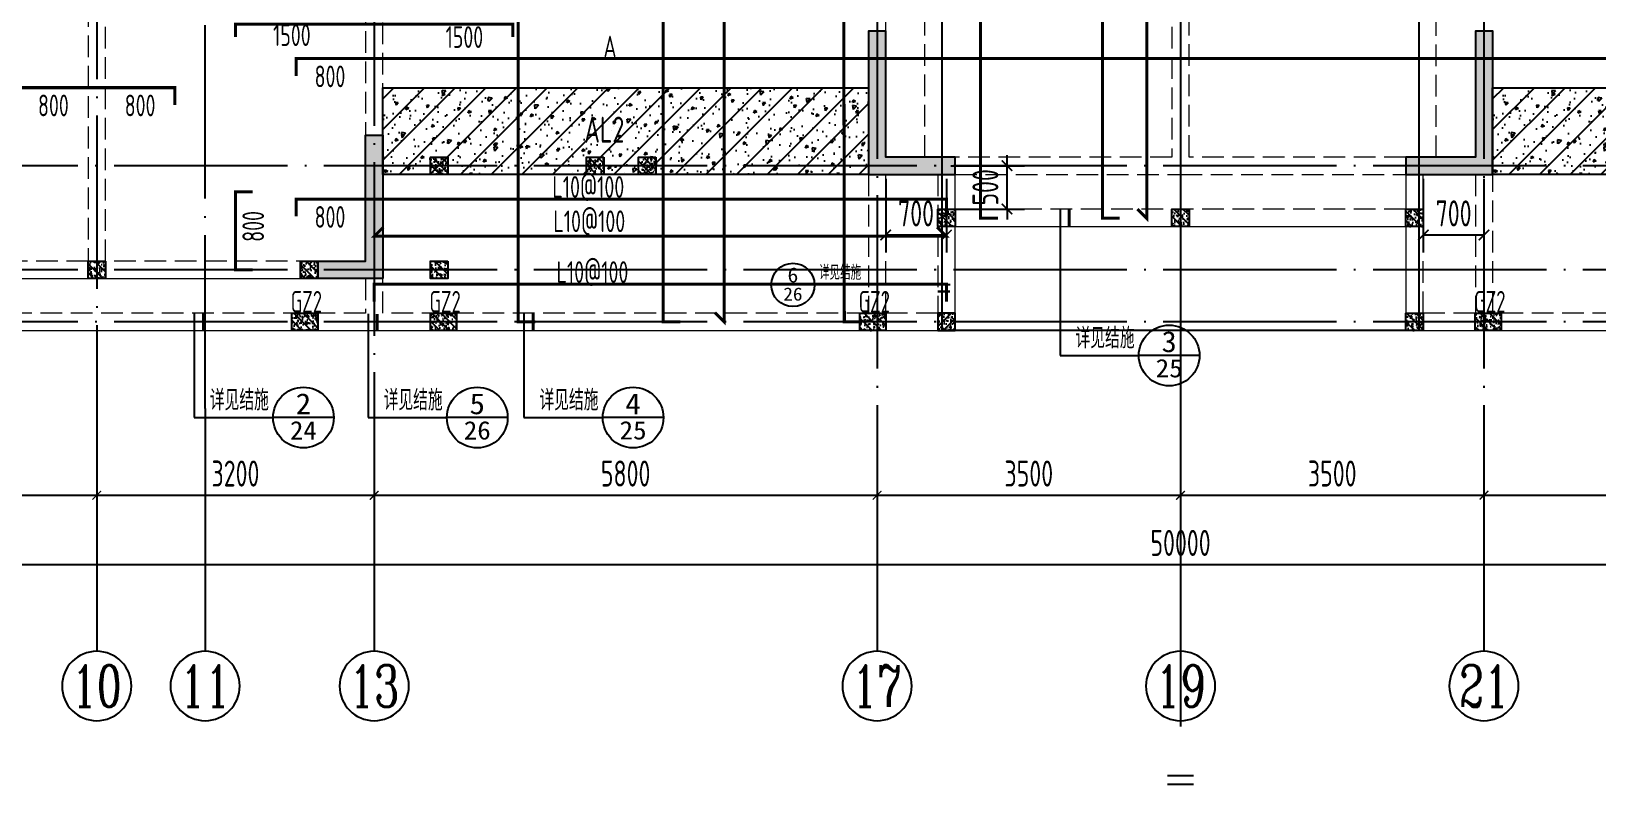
# Model space of a CAD drawing. Extents: x -1058961 to 23600, y -449123 to 2751847.
# Drawn here: x -319661 to -301606, y -330391 to -321507 of the extents above; entities that cross this region are included whole.
import ezdxf
from ezdxf.enums import TextEntityAlignment as Align

# ---------------------------------------------------------------- set-up
doc = ezdxf.new("R2010")
doc.units = 0
doc.header["$LTSCALE"] = 1000
for name, pattern in [('CENTER', [8, 5, -1, 1, -1]), ('DASH', [0.35, 0.25, -0.1]), ('DOTE', [2.42, 2, -0.2, 0.02, -0.2])]:
    doc.linetypes.add(name, pattern=pattern)
doc.layers.get('0').update_dxf_attribs({"linetype": 'CONTINUOUS'})
doc.layers.get('DEFPOINTS').update_dxf_attribs({"linetype": 'CONTINUOUS'})
for name, color, linetype in [('A-AXIS', 1, 'CONTINUOUS'), ('A-DOTE', 10, 'DOTE'), ('AXIS_NUM', 7, 'CONTINUOUS'), ('BEAM', 4, 'DASH'), ('DIM_IDEN', 67, 'CONTINUOUS'), ('PUB_TEXT', 2, 'CONTINUOUS'), ('ROOF', 183, 'CONTINUOUS'), ('S-B板配筋', 6, 'CONTINUOUS'), ('S-B板配筋号', 7, 'CONTINUOUS'), ('S-L主梁线', 4, 'DASH'), ('S-Q墙填充', 252, 'CONTINUOUS'), ('S-Q墙实线', 6, 'CONTINUOUS'), ('S-Q墙标注', 3, 'CONTINUOUS'), ('S-Y一般标注', 3, 'CONTINUOUS'), ('S-构造柱', 212, 'CONTINUOUS'), ('S-构造柱编号', 130, 'CONTINUOUS'), ('TEXT', 2, 'CONTINUOUS'), ('THIN', 7, 'CONTINUOUS'), ('水平筋标注', 7, 'CONTINUOUS')]:
    doc.layers.add(name, color=color, linetype=linetype)
doc.layers.add('配箍校核', color=34, linetype='CONTINUOUS', plot=False)
doc.styles.add('_TCH_AXIS', font='COMPLEX', dxfattribs={"bigfont": 'GBCBIG'})
doc.styles.add('_TCH_LABEL', font='simhei.ttf')
doc.styles.add('TSSD_Axis', font='complex.shx', dxfattribs={"width": 0.7, "bigfont": 'hztxt.shx'})
doc.styles.add('TSSD_DIMENSION', font='Tssdeng.shx', dxfattribs={"width": 0.7, "bigfont": 'tssdchn.shx'})
doc.styles.add('TSSD_REIN', font='tssdeng.shx', dxfattribs={"width": 0.7, "height": 300, "bigfont": 'tssdchn.shx'})
doc.styles.add('结构文字', font='zstxt.shx', dxfattribs={"width": 0.7, "bigfont": 'zshz.shx'})
doc.dimstyles.new('STRUCK', dxfattribs={"dimtxt": 400, "dimasz": 121, "dimexe": 200, "dimexo": 150, "dimgap": 115, "dimtad": 1, "dimdec": 0, "dimdsep": 46, "dimtxsty": '结构文字', "dimblk": 'ARCHTICK', "dimcen": 400, "dimclrd": 3, "dimclre": 3, "dimclrt": 7, "dimadec": 0, "dimazin": 0, "dimtfac": 1, "dimtdec": 0, "dimtix": 1, "dimtmove": 2, "dimatfit": 3, "dimldrblk": '_DIMX', "dimfxl": 0, "dimtolj": 1, "dimtzin": 0, "dimarcsym": 0})
doc.dimstyles.new('TSSD_100_100', dxfattribs={"dimtxt": 300, "dimasz": 100, "dimexe": 100, "dimexo": 250, "dimgap": 100, "dimtad": 1, "dimdec": 0, "dimzin": 0, "dimdsep": 46, "dimtxsty": 'TSSD_DIMENSION', "dimblk": 'ARCHTICK', "dimcen": 0, "dimdle": 100, "dimclrt": 7, "dimadec": 0, "dimazin": 0, "dimtfac": 1, "dimtdec": 0, "dimtix": 1, "dimtmove": 2, "dimatfit": 3, "dimldrblk": 'ARCHTICK', "dimfxl": 0, "dimtolj": 1, "dimtzin": 0, "dimarcsym": 0})

# ---------------------------------------------------------------- blocks, each defined once
blk = doc.blocks.new('_ArchTick')
at = {"color": 0, "linetype": 'ByBlock', "const_width": 0.15}
blk.add_lwpolyline([(-0.5, -0.5), (0.5, 0.5)], dxfattribs=at)
blk = doc.blocks.new('*D1100')
at = {"layer": 'DEFPOINTS', "color": 0}
for p in [(17100, 3600), (20300, 3600), (20300, 2600)]:
    blk.add_point(p, dxfattribs=at)
at = {"layer": 'S-Y一般标注', "color": 0, "lineweight": -2}
for p, q in [((17100, 3350), (17100, 2500)), ((20300, 3350), (20300, 2500)), ((17000, 2600), (20400, 2600))]:
    blk.add_line(p, q, dxfattribs=at)
at = {"layer": 'S-Y一般标注', "color": 0, "lineweight": -2, "xscale": 100, "yscale": 100, "zscale": 100, "rotation": 180}
blk.add_blockref('_ArchTick', (17100, 2600), dxfattribs=at)
at = {"layer": 'S-Y一般标注', "color": 0, "lineweight": -2, "xscale": 100, "yscale": 100, "zscale": 100}
blk.add_blockref('_ArchTick', (20300, 2600), dxfattribs=at)
at = {"layer": 'S-Y一般标注', "color": 7, "insert": (18700, 2850), "char_height": 300, "attachment_point": 5, "style": 'TSSD_DIMENSION'}
blk.add_mtext('\\A1;3200', dxfattribs=at)
blk = doc.blocks.new('ts_axno')
at = {"color": 0, "linetype": 'ByBlock', "lineweight": -2}
blk.add_circle((0, 0), 0.5, dxfattribs=at)
at = {"color": 0, "linetype": 'ByBlock', "lineweight": -2, "style": 'TSSD_Axis', "width": 0.7}
blk.add_attdef('A', text='', height=0.6, dxfattribs=at).set_placement((0, 0), align=Align.MIDDLE_CENTER)
blk = doc.blocks.new('*D1101')
at = {"layer": 'DEFPOINTS', "color": 0}
for p in [(20300, 3600), (26100, 3600), (26100, 2600)]:
    blk.add_point(p, dxfattribs=at)
at = {"layer": 'S-Y一般标注', "color": 0, "lineweight": -2}
for p, q in [((20300, 3350), (20300, 2500)), ((26100, 3350), (26100, 2500)), ((20200, 2600), (26200, 2600))]:
    blk.add_line(p, q, dxfattribs=at)
at = {"layer": 'S-Y一般标注', "color": 0, "lineweight": -2, "xscale": 100, "yscale": 100, "zscale": 100, "rotation": 180}
blk.add_blockref('_ArchTick', (20300, 2600), dxfattribs=at)
at = {"layer": 'S-Y一般标注', "color": 0, "lineweight": -2, "xscale": 100, "yscale": 100, "zscale": 100}
blk.add_blockref('_ArchTick', (26100, 2600), dxfattribs=at)
at = {"layer": 'S-Y一般标注', "color": 7, "insert": (23200, 2850), "char_height": 300, "attachment_point": 5, "style": 'TSSD_DIMENSION'}
blk.add_mtext('\\A1;5800', dxfattribs=at)
blk = doc.blocks.new('*D1102')
at = {"layer": 'DEFPOINTS', "color": 0}
for p in [(26100, 3600), (29600, 3600), (29600, 2600)]:
    blk.add_point(p, dxfattribs=at)
at = {"layer": 'S-Y一般标注', "color": 0, "lineweight": -2}
for p, q in [((26100, 3350), (26100, 2500)), ((29600, 3350), (29600, 2500)), ((26000, 2600), (29700, 2600))]:
    blk.add_line(p, q, dxfattribs=at)
at = {"layer": 'S-Y一般标注', "color": 0, "lineweight": -2, "xscale": 100, "yscale": 100, "zscale": 100, "rotation": 180}
blk.add_blockref('_ArchTick', (26100, 2600), dxfattribs=at)
at = {"layer": 'S-Y一般标注', "color": 0, "lineweight": -2, "xscale": 100, "yscale": 100, "zscale": 100}
blk.add_blockref('_ArchTick', (29600, 2600), dxfattribs=at)
at = {"layer": 'S-Y一般标注', "color": 7, "insert": (27850, 2850), "char_height": 300, "attachment_point": 5, "style": 'TSSD_DIMENSION'}
blk.add_mtext('\\A1;3500', dxfattribs=at)
blk = doc.blocks.new('*D1103')
at = {"layer": 'DEFPOINTS', "color": 0}
for p in [(33100, 3600), (38900, 3600), (38900, 2600)]:
    blk.add_point(p, dxfattribs=at)
at = {"layer": 'S-Y一般标注', "color": 0, "lineweight": -2}
for p, q in [((33100, 3350), (33100, 2500)), ((38900, 3350), (38900, 2500)), ((33000, 2600), (39000, 2600))]:
    blk.add_line(p, q, dxfattribs=at)
at = {"layer": 'S-Y一般标注', "color": 0, "lineweight": -2, "xscale": 100, "yscale": 100, "zscale": 100, "rotation": 180}
blk.add_blockref('_ArchTick', (33100, 2600), dxfattribs=at)
at = {"layer": 'S-Y一般标注', "color": 0, "lineweight": -2, "xscale": 100, "yscale": 100, "zscale": 100}
blk.add_blockref('_ArchTick', (38900, 2600), dxfattribs=at)
at = {"layer": 'S-Y一般标注', "color": 7, "insert": (36000, 2850), "char_height": 300, "attachment_point": 5, "style": 'TSSD_DIMENSION'}
blk.add_mtext('\\A1;5800', dxfattribs=at)
blk = doc.blocks.new('*D1107')
at = {"layer": 'DEFPOINTS', "color": 0}
for p in [(4600, 3600), (54600, 3600), (54600, 1800)]:
    blk.add_point(p, dxfattribs=at)
at = {"layer": 'S-Y一般标注', "color": 0, "lineweight": -2}
for p, q in [((4600, 3350), (4600, 1700)), ((54600, 3350), (54600, 1700)), ((4500, 1800), (54700, 1800))]:
    blk.add_line(p, q, dxfattribs=at)
at = {"layer": 'S-Y一般标注', "color": 0, "lineweight": -2, "xscale": 100, "yscale": 100, "zscale": 100, "rotation": 180}
blk.add_blockref('_ArchTick', (4600, 1800), dxfattribs=at)
at = {"layer": 'S-Y一般标注', "color": 0, "lineweight": -2, "xscale": 100, "yscale": 100, "zscale": 100}
blk.add_blockref('_ArchTick', (54600, 1800), dxfattribs=at)
at = {"layer": 'S-Y一般标注', "color": 7, "insert": (29600, 2050), "char_height": 300, "attachment_point": 5, "style": 'TSSD_DIMENSION'}
blk.add_mtext('\\A1;50000', dxfattribs=at)
blk = doc.blocks.new('*D1108')
at = {"layer": 'DEFPOINTS', "color": 0}
for p in [(13900, 3600), (17100, 3600), (17100, 2600)]:
    blk.add_point(p, dxfattribs=at)
at = {"layer": 'S-Y一般标注', "color": 0, "lineweight": -2}
for p, q in [((13900, 3350), (13900, 2500)), ((17100, 3350), (17100, 2500)), ((13800, 2600), (17200, 2600))]:
    blk.add_line(p, q, dxfattribs=at)
at = {"layer": 'S-Y一般标注', "color": 0, "lineweight": -2, "xscale": 100, "yscale": 100, "zscale": 100, "rotation": 180}
blk.add_blockref('_ArchTick', (13900, 2600), dxfattribs=at)
at = {"layer": 'S-Y一般标注', "color": 0, "lineweight": -2, "xscale": 100, "yscale": 100, "zscale": 100}
blk.add_blockref('_ArchTick', (17100, 2600), dxfattribs=at)
at = {"layer": 'S-Y一般标注', "color": 7, "insert": (15500, 2850), "char_height": 300, "attachment_point": 5, "style": 'TSSD_DIMENSION'}
blk.add_mtext('\\A1;3200', dxfattribs=at)
blk = doc.blocks.new('*D1110')
at = {"layer": 'DEFPOINTS', "color": 0}
for p in [(29600, 3600), (33100, 3600), (33100, 2600)]:
    blk.add_point(p, dxfattribs=at)
at = {"layer": 'S-Y一般标注', "color": 0, "lineweight": -2}
for p, q in [((29600, 3350), (29600, 2500)), ((33100, 3350), (33100, 2500)), ((29500, 2600), (33200, 2600))]:
    blk.add_line(p, q, dxfattribs=at)
at = {"layer": 'S-Y一般标注', "color": 0, "lineweight": -2, "xscale": 100, "yscale": 100, "zscale": 100, "rotation": 180}
blk.add_blockref('_ArchTick', (29600, 2600), dxfattribs=at)
at = {"layer": 'S-Y一般标注', "color": 0, "lineweight": -2, "xscale": 100, "yscale": 100, "zscale": 100}
blk.add_blockref('_ArchTick', (33100, 2600), dxfattribs=at)
at = {"layer": 'S-Y一般标注', "color": 7, "insert": (31350, 2850), "char_height": 300, "attachment_point": 5, "style": 'TSSD_DIMENSION'}
blk.add_mtext('\\A1;3500', dxfattribs=at)
blk = doc.blocks.new('20210807.15312078')
at = {"layer": 'S-Q墙填充'}
h = blk.add_hatch(color=252, dxfattribs=at)
h.dxf.hatch_style = 1
h.paths.add_polyline_path([(82416, 58640), (83316, 58640), (83416, 58640), (83416, 58840), (83316, 58840), (82616, 58840), (82616, 60290), (82416, 60290)])
h = blk.add_hatch(color=252, dxfattribs=at)
h.dxf.hatch_style = 1
h.paths.add_polyline_path([(88716, 58840), (88616, 58840), (88616, 58640), (88716, 58640), (89616, 58640), (89616, 60290), (89416, 60290), (89416, 58840)])
h = blk.add_hatch(color=252, dxfattribs=at)
h.dxf.hatch_style = 1
h.paths.add_polyline_path([(76816, 57440), (76066, 57440), (76066, 57640), (76616, 57640), (76616, 58740), (76616, 59090), (76816, 59090), (76816, 58740)])
at = {"layer": 'S-L主梁线', "linetype": 'DASH', "lineweight": 18}
for p, q in [((82616, 60290), (82616, 63140)), ((85916, 63140), (85916, 58840)), ((86116, 58840), (86116, 63140)), ((73416, 61640), (73416, 57640)), ((73616, 57640), (73616, 61640)), ((76616, 60640), (76616, 59090)), ((76816, 59090), (76816, 60640)), ((85916, 58840), (83416, 58840)), ((88616, 58840), (86116, 58840)), ((82416, 58640), (82416, 57040)), ((82616, 57040), (82616, 58640)), ((83216, 58640), (83216, 57040)), ((83416, 58640), (86016, 58640)), ((86016, 58640), (88616, 58640)), ((88816, 57040), (88816, 58640)), ((89416, 58640), (89416, 57040)), ((89616, 57040), (89616, 58640)), ((88616, 58240), (83416, 58240)), ((73416, 57640), (70966, 57640)), ((76066, 57640), (73616, 57640)), ((76616, 57440), (76616, 57040)), ((76816, 57040), (76816, 57440)), ((76616, 57040), (70416, 57040)), ((82416, 57040), (76816, 57040)), ((83216, 57040), (82616, 57040)), ((89416, 57040), (88816, 57040)), ((95216, 57040), (89616, 57040))]:
    blk.add_line(p, q, dxfattribs=at)
at = {"layer": 'S-L主梁线', "linetype": 'ByBlock', "lineweight": 18}
for p, q in [((83416, 56840), (83416, 58640)), ((88616, 58640), (88616, 56840)), ((83416, 58040), (88616, 58040)), ((70966, 57440), (73516, 57440)), ((73516, 57440), (76066, 57440)), ((64516, 56840), (82516, 56840)), ((82516, 56840), (83416, 56840)), ((88616, 56840), (89516, 56840)), ((89516, 56840), (107516, 56840))]:
    blk.add_line(p, q, dxfattribs=at)
at = {"layer": 'S-L主梁线', "linetype": 'DASH', "lineweight": 18}
for points in [[(83066, 58840), (83066, 63140)], [(83266, 58840), (83266, 63140)], [(88766, 58839), (88766, 63139)], [(88966, 58839), (88966, 63139)]]:
    blk.add_lwpolyline(points, dxfattribs=at)
at = {"layer": 'S-Q墙实线'}
for points in [[(82416, 58640), (83316, 58640), (83416, 58640), (83416, 58840), (83316, 58840), (82616, 58840), (82616, 60290), (82416, 60290)], [(88716, 58840), (88616, 58840), (88616, 58640), (88716, 58640), (89616, 58640), (89616, 60290), (89416, 60290), (89416, 58840)], [(76816, 57440), (76066, 57440), (76066, 57640), (76616, 57640), (76616, 58740), (76616, 59090), (76816, 59090), (76816, 58740)]]:
    blk.add_lwpolyline(points, close=True, dxfattribs=at)
blk = doc.blocks.new('20210730.02141516')
at = {"layer": 'S-构造柱'}
h = blk.add_hatch(dxfattribs=at)
h.set_pattern_fill('ARMORED', color=256, scale=15, angle=-90, style=0)
h.set_pattern_definition([(320, (-154189.41, 3278673.45), (-9.4128202, -107.5890274), [11.25, -123.75]), (265, (-154189.41, 3278673.45), (112.82882, 20.8127), [9, -99]), (10.4514, (-154190.19, 3278664.49), (103.4159313, -86.7764073), [9.5610285, -105.1713168]), (316.1842, (-154159.41, 3278673.45), (-24.827852, -160.0861573), [16.875, -185.625]), (6.6356, (-154161.48, 3278660.11), (146.117681, -140.199406), [14.341543, -157.75695]), (261.1842, (-154159.41, 3278673.45), (146.11779, -140.199292), [13.5, -148.5]), (291, (-154166.91, 3278658.45), (-60.3928336, -89.5360578), [11.25, -123.75]), (236, (-154166.91, 3278658.45), (108.7725068, -36.4972998), [9, -99]), (341.4514, (-154171.94, 3278650.99), (48.3795745, -126.0333943), [9.5610285, -105.1713168]), (307.5, (-154189.41, 3278673.454), (49.93407807, -1.8239783), [0, -97.8, 0, -100.5, 0, -99.375]), (277.5, (-154189.41, 3278673.454), (59.1617568, -39.4604306), [0, -57.3, 0, -95.55, 0, -37.875]), (237.5, (-154189.41, 3278706.904), (-3.38323076, -80.07336543), [0, -37.5, 0, -117, 0, -155.25]), (227.5, (-154189.41, 3278721.904), (15.0157473, -87.4779254), [0, -48.75, 0, -77.7, 0, -110.25]), (315, (-154189.41, 3278673.454), (53.0330086, 53.0330086), [])])
h.paths.add_polyline_path([(200, 200), (200, 0), (0, 0), (0, 200)])
blk.add_lwpolyline([(200, 200), (200, 0), (0, 0), (0, 200)], close=True, dxfattribs=at)
blk = doc.blocks.new('20210809.18224761')
at = {"layer": 'S-构造柱'}
h = blk.add_hatch(dxfattribs=at)
h.set_pattern_fill('ARMORED', color=256, scale=15, angle=-90, style=0)
h.set_pattern_definition([(320, (-154189.41, 3278673.45), (-9.4128202, -107.5890274), [11.25, -123.75]), (265, (-154189.41, 3278673.45), (112.82882, 20.8127), [9, -99]), (10.4514, (-154190.19, 3278664.49), (103.4159313, -86.7764073), [9.5610285, -105.1713168]), (316.1842, (-154159.41, 3278673.45), (-24.827852, -160.0861573), [16.875, -185.625]), (6.6356, (-154161.48, 3278660.11), (146.117681, -140.199406), [14.341543, -157.75695]), (261.1842, (-154159.41, 3278673.45), (146.11779, -140.199292), [13.5, -148.5]), (291, (-154166.91, 3278658.45), (-60.3928336, -89.5360578), [11.25, -123.75]), (236, (-154166.91, 3278658.45), (108.7725068, -36.4972998), [9, -99]), (341.4514, (-154171.94, 3278650.99), (48.3795745, -126.0333943), [9.5610285, -105.1713168]), (307.5, (-154189.41, 3278673.454), (49.93407807, -1.8239783), [0, -97.8, 0, -100.5, 0, -99.375]), (277.5, (-154189.41, 3278673.454), (59.1617568, -39.4604306), [0, -57.3, 0, -95.55, 0, -37.875]), (237.5, (-154189.41, 3278706.904), (-3.38323076, -80.07336543), [0, -37.5, 0, -117, 0, -155.25]), (227.5, (-154189.41, 3278721.904), (15.0157473, -87.4779254), [0, -48.75, 0, -77.7, 0, -110.25]), (315, (-154189.41, 3278673.454), (53.0330086, 53.0330086), [])])
h.paths.add_polyline_path([(300, 200), (300, 0), (0, 0), (0, 200)])
blk.add_lwpolyline([(300, 200), (300, 0), (0, 0), (0, 200)], close=True, dxfattribs=at)
blk = doc.blocks.new('20210809.18235135')
at = {"layer": '配箍校核'}
blk.add_blockref('20210809.18224761', (12, 0), dxfattribs=at)
at = {"layer": 'S-构造柱编号', "color": 2, "linetype": 'ByBlock', "style": 'TSSD_REIN', "width": 0.65}
blk.add_text('GZ2', height=250, dxfattribs=at).set_placement((0, 206, 0))
blk = doc.blocks.new('*D2724')
at = {"layer": 'DEFPOINTS', "color": 0}
for p in [(-186959, 202189), (-186259, 202189), (-186959, 201389)]:
    blk.add_point(p, dxfattribs=at)
at = {"layer": 'S-Q墙标注', "color": 3, "lineweight": -2}
for p, q in [((-186959, 202039), (-186959, 201189)), ((-186259, 202039), (-186259, 201189)), ((-186259, 201389), (-186959, 201389))]:
    blk.add_line(p, q, dxfattribs=at)
at = {"layer": 'S-Q墙标注', "color": 3, "lineweight": -2, "xscale": 121, "yscale": 121, "zscale": 121, "rotation": 180}
blk.add_blockref('_ArchTick', (-186959, 201389), dxfattribs=at)
at = {"layer": 'S-Q墙标注', "color": 3, "lineweight": -2, "xscale": 121, "yscale": 121, "zscale": 121}
blk.add_blockref('_ArchTick', (-186259, 201389), dxfattribs=at)
at = {"layer": 'S-Q墙标注', "color": 7, "insert": (-186609, 201639), "char_height": 300, "attachment_point": 5, "style": 'TSSD_REIN'}
blk.add_mtext('\\A1;700', dxfattribs=at)
blk = doc.blocks.new('_DIMX')
blk.add_line((-150, 0), (150, 0))
at = {"const_width": 50}
blk.add_lwpolyline([(-70, -70), (70, 70)], dxfattribs=at)
blk = doc.blocks.new('*D2729')
at = {"layer": 'DEFPOINTS', "color": 0}
for p in [(-193159, 202189), (-192459, 202189), (-193159, 201389)]:
    blk.add_point(p, dxfattribs=at)
at = {"layer": 'S-Q墙标注', "color": 3, "lineweight": -2}
for p, q in [((-193159, 202039), (-193159, 201189)), ((-192459, 202039), (-192459, 201189)), ((-192459, 201389), (-193159, 201389))]:
    blk.add_line(p, q, dxfattribs=at)
at = {"layer": 'S-Q墙标注', "color": 3, "lineweight": -2, "xscale": 121, "yscale": 121, "zscale": 121, "rotation": 180}
blk.add_blockref('_ArchTick', (-193159, 201389), dxfattribs=at)
at = {"layer": 'S-Q墙标注', "color": 3, "lineweight": -2, "xscale": 121, "yscale": 121, "zscale": 121}
blk.add_blockref('_ArchTick', (-192459, 201389), dxfattribs=at)
at = {"layer": 'S-Q墙标注', "color": 7, "insert": (-192809, 201639), "char_height": 300, "attachment_point": 5, "style": 'TSSD_REIN'}
blk.add_mtext('\\A1;700', dxfattribs=at)
blk = doc.blocks.new('*D2732')
at = {"layer": 'DEFPOINTS', "color": 0}
for p in [(-192559, 202189), (-191759, 202189), (-192559, 201689)]:
    blk.add_point(p, dxfattribs=at)
at = {"layer": 'S-Q墙标注', "color": 3, "lineweight": -2}
for p, q in [((-191759, 202189), (-191759, 202310)), ((-192409, 202189), (-191559, 202189)), ((-191759, 201689), (-191759, 202189)), ((-192409, 201689), (-191559, 201689)), ((-191759, 201689), (-191759, 201568))]:
    blk.add_line(p, q, dxfattribs=at)
at = {"layer": 'S-Q墙标注', "color": 3, "lineweight": -2, "xscale": 121, "yscale": 121, "zscale": 121}
for p, rotation in [((-191759, 202189), 270), ((-191759, 201689), 90)]:
    blk.add_blockref('_ArchTick', p, dxfattribs=dict(at, rotation=rotation))
at = {"layer": 'S-Q墙标注', "color": 7, "insert": (-192009, 201939), "char_height": 300, "attachment_point": 5, "rotation": 90, "style": 'TSSD_REIN'}
blk.add_mtext('\\A1;500', dxfattribs=at)
blk = doc.blocks.new('20210811.10024340')
at = {"layer": 'DIM_IDEN'}
for p, q in [((25926, 3805), (25926, 2116)), ((23096, 2930), (22596, 2930)), ((24212, 2930), (23096, 2930)), ((24659, 2930), (24212, 2930)), ((15941, 2605), (15941, 1400)), ((17946, 2595), (17946, 1400)), ((19743, 2605), (19743, 1400)), ((25926, 2116), (26835, 2116)), ((27535, 2116), (26835, 2116)), ((15941, 1400), (16850, 1400)), ((17550, 1400), (16850, 1400)), ((17946, 1400), (18855, 1400)), ((19555, 1400), (18855, 1400)), ((19743, 1400), (20652, 1400)), ((21352, 1400), (20652, 1400))]:
    blk.add_line(p, q, dxfattribs=at)
for points, const_width in [([(26031, 3805), (26031, 3605)], 35), ([(24659, 2855), (24516, 2855)], 25), ([(16046, 2605), (16046, 2405)], 35), ([(18051, 2595), (18051, 2395)], 35), ([(19848, 2605), (19848, 2405)], 35)]:
    blk.add_lwpolyline(points, dxfattribs=dict(at, const_width=const_width))
for centre, radius in [((22846, 2930), 250), ((27185, 2116), 350), ((17200, 1400), 350), ((19205, 1400), 350), ((21002, 1400), 350)]:
    blk.add_circle(centre, radius, dxfattribs=at)
at = {"layer": 'PUB_TEXT', "style": '_TCH_LABEL'}
for s, height, width, p, p2 in [('6', 173, 1.011364, (22783, 2958), (22908, 2958)), ('26', 151.4, 1.017143, (22735, 2749), (22956, 2749)), ('3', 242, 1.00565, (27098, 2155), (27272, 2155)), ('25', 211.6, 1.022989, (27029, 1864), (27341, 1864)), ('2', 241, 1.022989, (17111, 1439), (17289, 1439)), ('5', 241, 1.028902, (19115, 1439), (19294, 1439)), ('4', 241, 1.034884, (20912, 1439), (21092, 1439)), ('24', 212.3, 1.011364, (17045, 1147), (17354, 1147)), ('26', 212, 1.017143, (19050, 1147), (19360, 1147)), ('25', 211.6, 1.022989, (20846, 1148), (21158, 1148))]:
    blk.add_text(s, height=height, dxfattribs=dict(at, width=width)).set_placement(p, p2, align=Align.FIT)
at = {"layer": 'PUB_TEXT', "style": '_TCH_AXIS'}
for height, p in [(168.8, (23146, 2989)), (236.3, (26105, 2199)), (236.3, (16120, 1483)), (236.3, (18125, 1483)), (236.3, (19922, 1483))]:
    blk.add_text('详见结施', height=height, dxfattribs=at).set_placement(p)
blk = doc.blocks.new('20210726.16395156')
at = {"layer": 'A-AXIS'}
for p, q in [((17100, 3600), (17100, 800)), ((18350, 3600.1), (18350, 800.1)), ((20300, 3600), (20300, 800)), ((26100, 3600), (26100, 800)), ((29600, 3600), (29600, 800)), ((33100, 3600), (33100, 800))]:
    blk.add_line(p, q, dxfattribs=at)
at = {"layer": 'A-DOTE'}
for p, q in [((29600, 18249.9), (29600, 3600)), ((20299.8, 13700), (20300, 3600)), ((18350, 3600.1), (18350, 11500)), ((26100, 10900), (26100, 3600)), ((33100, 10900), (33100, 3600)), ((17100, 9400), (17100, 3600)), ((55600, 6400), (3600, 6400)), ((55600, 5200), (3600, 5200)), ((55600, 4600), (3600, 4600))]:
    blk.add_line(p, q, dxfattribs=at)
at = {"layer": 'A-AXIS'}
ref = blk.add_blockref('ts_axno', (17100, 400), dxfattribs=dict(at, xscale=-800, yscale=800, zscale=800, rotation=180))
ref.add_attrib('8', '10', dxfattribs={"layer": 'AXIS_NUM', "height": 480, "style": 'TSSD_Axis', "width": 0.7}).set_placement((17100, 400), align=Align.MIDDLE_CENTER)
ref = blk.add_blockref('ts_axno', (18350, 400.1), dxfattribs=dict(at, xscale=-800, yscale=800, zscale=800, rotation=180))
ref.add_attrib('5', '11', dxfattribs={"layer": 'AXIS_NUM', "height": 480, "style": 'TSSD_Axis', "width": 0.7}).set_placement((18350, 400.1), align=Align.MIDDLE_CENTER)
ref = blk.add_blockref('ts_axno', (20300, 400), dxfattribs=dict(at, xscale=-800, yscale=800, zscale=800, rotation=180))
ref.add_attrib('8', '13', dxfattribs={"layer": 'AXIS_NUM', "height": 480, "style": 'TSSD_Axis', "width": 0.7}).set_placement((20300, 400), align=Align.MIDDLE_CENTER)
ref = blk.add_blockref('ts_axno', (26100, 400), dxfattribs=dict(at, xscale=-800, yscale=800, zscale=800, rotation=180))
ref.add_attrib('10', '17', dxfattribs={"layer": 'AXIS_NUM', "height": 480, "style": 'TSSD_Axis', "width": 0.7}).set_placement((26100, 400), align=Align.MIDDLE_CENTER)
ref = blk.add_blockref('ts_axno', (29600, 400), dxfattribs=dict(at, xscale=-800, yscale=800, zscale=800, rotation=180))
ref.add_attrib('13', '19', dxfattribs={"layer": 'AXIS_NUM', "height": 480, "style": 'TSSD_Axis', "width": 0.7}).set_placement((29600, 400), align=Align.MIDDLE_CENTER)
ref = blk.add_blockref('ts_axno', (33100, 400), dxfattribs=dict(at, xscale=-800, yscale=800, zscale=800, rotation=180))
ref.add_attrib('13', '21', dxfattribs={"layer": 'AXIS_NUM', "height": 480, "style": 'TSSD_Axis', "width": 0.7}).set_placement((33100, 400), align=Align.MIDDLE_CENTER)
at = {"layer": 'S-Y一般标注'}
for base, p1, p2, picture, middle in [((54600, 1800), (4600, 3600), (54600, 3600), '*D1107', (29600, 2050)), ((17100, 2600), (13900, 3600), (17100, 3600), '*D1108', (15500, 2850)), ((20300, 2600), (17100, 3600), (20300, 3600), '*D1100', (18700, 2850)), ((26100, 2600), (20300, 3600), (26100, 3600), '*D1101', (23200, 2850)), ((29600, 2600), (26100, 3600), (29600, 3600), '*D1102', (27850, 2850)), ((33100, 2600), (29600, 3600), (33100, 3600), '*D1110', (31350, 2850)), ((38900, 2600.1), (33100, 3600), (38900, 3600.1), '*D1103', (36000, 2850.1))]:
    dim = blk.add_linear_dim(base=base, p1=p1, p2=p2, dimstyle='TSSD_100_100', dxfattribs=at)
    dim.commit()
    dim.dimension.update_dxf_attribs({"geometry": picture, "text_midpoint": middle})
blk = doc.blocks.new('20210810.19131159')
at = {"layer": 'S-Q墙标注'}
for base, p1, p2, angle, picture, middle in [((109307.3, 54473.7), (110007.3, 55273.7), (109307.3, 55273.7), 180, '*D2729', (109657.3, 54723.7)), ((110707.3, 55273.8), (109907.3, 54773.8), (109907.3, 55273.8), 90, '*D2732', (110457.3, 55023.8)), ((115507.3, 54473.8), (116207.3, 55273.8), (115507.3, 55273.8), 180, '*D2724', (115857.3, 54723.8))]:
    dim = blk.add_linear_dim(base=base, p1=p1, p2=p2, angle=angle, dimstyle='STRUCK', override={"dimtxt": 300, "dimgap": 100, "dimtxsty": 'TSSD_REIN'}, dxfattribs=at)
    dim.commit()
    dim.dimension.update_dxf_attribs({"geometry": picture, "text_midpoint": middle, "insert": (302465.9, -146915)})

msp = doc.modelspace()

# ---------------------------------------------------------------- hatches: boundary and pattern name
at = {"layer": 'BEAM', "linetype": 'ByBlock'}
h = msp.add_hatch(dxfattribs=at)
h.set_pattern_fill('ARMORED', color=252, scale=50, angle=180, style=0)
h.set_pattern_definition([(230, (-533277.4, 1591264.4), (-358.63009, 31.376067), [37.5, -412.5]), (175, (-533277.4, 1591264.4), (69.37567, -376.09607), [30, -330]), (280.4514, (-533307.3, 1591267.02), (-289.25469, -344.71977), [31.870095, -350.571056]), (226.1842, (-533277.4, 1591164.4), (-533.62052, 82.75951), [56.25, -618.75]), (276.6356, (-533321.87, 1591171.3), (-467.33135, -487.05894), [47.80514, -525.8565]), (171.1842, (-533277.4, 1591164.4), (-467.33097, -487.0593), [45, -495]), (201, (-533327.4, 1591189.4), (-298.453526, 201.309445), [37.5, -412.5]), (146, (-533327.4, 1591189.4), (-121.657666, -362.57502), [30, -330]), (251.4514, (-533352.27, 1591206.2), (-420.111314, -161.26525), [31.870095, -350.571056]), (217.5, (-533277.4, 1591264.41), (-6.079928, -166.446927), [0, -326, 0, -335, 0, -331.25]), (187.5, (-533277.4, 1591264.4), (-131.534769, -197.205856), [0, -191, 0, -318.5, 0, -126.25]), (147.5, (-533165.9, 1591264.41), (-266.911218, 11.277436), [0, -125, 0, -390, 0, -517.5]), (137.5, (-533115.9, 1591264.4), (-291.593085, -50.05249), [0, -162.5, 0, -259, 0, -367.5]), (225, (-533277.4, 1591264.4), (176.776695, -176.776695), [])])
h.paths.add_polyline_path([(-310006.27, -323156.9), (-315606.27, -323156.89), (-315606.27, -322156.89), (-310006.27, -322156.9)])
h = msp.add_hatch(dxfattribs=at)
h.set_pattern_fill('ARMORED', color=252, scale=50, angle=180, style=0)
h.set_pattern_definition([(230, (-520477.35, 1591264.37), (-358.63009, 31.376067), [37.5, -412.5]), (175, (-520477.35, 1591264.37), (69.37567, -376.09607), [30, -330]), (280.4514, (-520507.24, 1591267), (-289.25469, -344.71977), [31.870095, -350.571056]), (226.1842, (-520477.35, 1591164.37), (-533.62052, 82.75951), [56.25, -618.75]), (276.6356, (-520521.8, 1591171.27), (-467.33135, -487.05894), [47.80514, -525.8565]), (171.1842, (-520477.35, 1591164.37), (-467.33097, -487.0593), [45, -495]), (201, (-520527.35, 1591189.37), (-298.453526, 201.309445), [37.5, -412.5]), (146, (-520527.35, 1591189.37), (-121.657666, -362.57502), [30, -330]), (251.4514, (-520552.22, 1591206.15), (-420.111314, -161.26525), [31.870095, -350.571056]), (217.5, (-520477.35, 1591264.37), (-6.079928, -166.446927), [0, -326, 0, -335, 0, -331.25]), (187.5, (-520477.35, 1591264.37), (-131.534769, -197.205856), [0, -191, 0, -318.5, 0, -126.25]), (147.5, (-520365.85, 1591264.37), (-266.911218, 11.277436), [0, -125, 0, -390, 0, -517.5]), (137.5, (-520315.85, 1591264.37), (-291.593085, -50.05249), [0, -162.5, 0, -259, 0, -367.5]), (225, (-520477.35, 1591264.37), (176.776695, -176.776695), [])])
h.paths.add_polyline_path([(-297206.22, -323156.93), (-302806.22, -323156.93), (-302806.22, -322156.93), (-297206.22, -322156.93)])

# ---------------------------------------------------------------- linework, layer by layer
for points in [[(-310006.27, -323156.9), (-315606.27, -323156.89), (-315606.27, -322156.89), (-310006.27, -322156.9)], [(-297206.22, -323156.93), (-302806.22, -323156.93), (-302806.22, -322156.93), (-297206.22, -322156.93)]]:
    msp.add_lwpolyline(points, close=True, dxfattribs=at)
at = {"layer": 'S-B板配筋', "lineweight": 35, "const_width": 35}
for points in [[(-313845.85, -324856.74), (-314045.85, -324856.74), (-314045.85, -314756.9), (-313845.85, -314756.9)], [(-310083.75, -324856.74), (-310283.75, -324856.74), (-310300.01, -314756.9), (-310100.01, -314756.9)], [(-308513.12, -323662.74), (-308713.12, -323662.74), (-308713.12, -314756.9), (-308513.12, -314756.9)], [(-307106.24, -323662.74), (-307306.24, -323662.74), (-307306.24, -315756.9), (-307106.24, -315756.9)], [(-312174.93, -324856.74), (-312374.93, -324856.74), (-312374.93, -317956.9), (-312174.93, -317956.9)], [(-311776.24, -324750.67), (-311670.18, -324856.74), (-311670.18, -318556.9), (-311776.24, -318662.97)], [(-306902.18, -323556.68), (-306796.12, -323662.74), (-306796.12, -318556.9), (-306902.18, -318662.97)], [(-317306.16, -321572.88), (-317306.16, -321422.88), (-314106.16, -321422.88), (-314106.16, -321572.88)], [(-316606.24, -322021.68), (-316606.24, -321821.68), (-296206.25, -321821.68), (-296206.25, -322021.68)], [(-319806.22, -322356.91), (-319806.22, -322156.91), (-318006.22, -322156.91), (-318006.22, -322356.91)], [(-317106.23, -324256.91), (-317306.23, -324256.91), (-317306.23, -323356.91), (-317106.23, -323356.91)], [(-316606.24, -323642.43), (-316606.24, -323442.43), (-309106.22, -323442.38), (-309106.22, -323642.38)], [(-315600.18, -323764.77), (-315706.24, -323870.84), (-309106.23, -323870.79), (-309212.3, -323764.72)], [(-315706.2, -324624.49), (-315706.2, -324424.49), (-309106.17, -324424.53), (-309106.17, -324624.53)]]:
    msp.add_lwpolyline(points, dxfattribs=at)
at = {"layer": 'THIN', "linetype": 'CENTER'}
msp.add_line((-306406.23, -306524.12), (-306406.23, -330391.05), dxfattribs=at)
at = {"layer": 'THIN'}
for p, q in [((-306256.23, -330091.05), (-306556.23, -330091.05)), ((-306256.23, -330191.05), (-306556.23, -330191.05))]:
    msp.add_line(p, q, dxfattribs=at)
at = {"layer": '水平筋标注'}
msp.add_lwpolyline([(-311006.23, -315656.9), (-301806.23, -315656.9), (-301806.23, -318456.9), (-303656.24, -318456.9), (-303656.24, -324956.74), (-309156.22, -324956.9), (-309156.22, -318456.9), (-311006.23, -318456.9), (-311006.24, -315656.9), (-309505.35, -315656.9)], dxfattribs=at)

# ---------------------------------------------------------------- block references
at = {"layer": 'A-DOTE'}
msp.add_blockref('20210726.16395156', (-336006.23, -329456.95), dxfattribs=at)
at = {"layer": 'PUB_TEXT'}
msp.add_blockref('20210811.10024340', (-333722.12, -327361.53), dxfattribs=at)
at = {"layer": 'ROOF'}
for p in [(-315056.16, -323156.9), (-313256.16, -323156.9), (-312656.25, -323156.9), (-309207.21, -323756.9), (-306506.25, -323756.9), (-319006.22, -324356.91), (-316556.25, -324356.91), (-315056.25, -324356.9)]:
    msp.add_blockref('20210730.02141516', p, dxfattribs=at)
at = {"layer": 'ROOF', "rotation": 359.9999999538236}
for p in [(-303806.25, -323756.9), (-303806.25, -324956.91)]:
    msp.add_blockref('20210730.02141516', p, dxfattribs=at)
at = {"layer": 'ROOF', "xscale": -1, "rotation": 4.61764226855621e-08}
msp.add_blockref('20210730.02141516', (-309006.25, -324956.91), dxfattribs=at)
at = {"layer": 'S-Q墙填充'}
msp.add_blockref('20210807.15312078', (-392421.87, -381796.47), dxfattribs=at)
at = {"layer": 'S-Q墙标注'}
msp.add_blockref('20210810.19131159', (-419113.55, -378330.71), dxfattribs=at)
at = {"layer": '配箍校核'}
for p in [(-316668.19, -324956.9), (-315068.19, -324957.07), (-310118.19, -324957.07), (-303018.19, -324956.9)]:
    msp.add_blockref('20210809.18235135', p, dxfattribs=at)

# ---------------------------------------------------------------- texts
at = {"layer": 'S-B板配筋号', "style": 'TSSD_REIN', "width": 0.7}
for s, p in [('1500', (-316655.82, -321425.91)), ('1500', (-314665.85, -321448.2)), ('800', (-316216.1, -321901.68)), ('800', (-319406.22, -322236.91)), ('800', (-318406.22, -322236.91)), ('800', (-316216.1, -323522.43))]:
    msp.add_text(s, height=250, dxfattribs=at).set_placement(p, align=Align.TOP_CENTER)
for s, p in [('A', (-313061.77, -321807.62)), ('L10@100', (-313650.83, -323426.88)), ('L10@100', (-313603.22, -324408.59))]:
    msp.add_text(s, height=250, dxfattribs=at).set_placement(p)
at = {"layer": 'S-B板配筋号', "color": 1, "style": 'TSSD_REIN', "width": 0.7}
msp.add_text('L10@100', height=250, dxfattribs=at).set_placement((-313639.48, -323822.5))
at = {"layer": 'S-B板配筋号', "style": 'TSSD_REIN', "width": 0.7}
msp.add_text('800', height=250, rotation=449.999992, dxfattribs=at).set_placement((-317226.23, -323756.91), align=Align.TOP_CENTER)
at = {"layer": 'TEXT', "color": 1, "style": 'TSSD_REIN', "width": 0.7}
msp.add_text('AL2', height=300, dxfattribs=at).set_placement((-312821.55, -322790.78, 0), align=Align.RIGHT)

doc.saveas('drawing.dxf')
